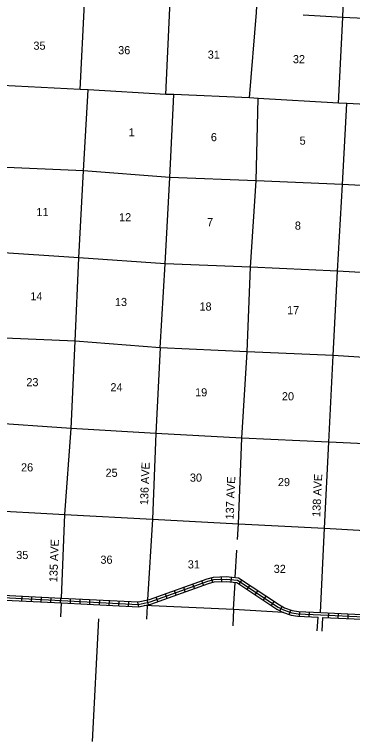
# Model space of a CAD drawing. Extents: x 198971 to 695490, y 15644499 to 16691402.
# Drawn here: x 513035 to 533797, y 16352208 to 16396845 of the extents above; entities that cross this region are included whole.
import ezdxf

# ---------------------------------------------------------------- set-up
doc = ezdxf.new("R2010")
doc.units = 0
for name, color, linetype in [('L13', 7, 'Continuous'), ('L14', 7, 'Continuous'), ('L30', 7, 'Continuous'), ('L53', 7, 'Continuous'), ('L8', 7, 'Continuous')]:
    doc.layers.add(name, color=color, linetype=linetype)

msp = doc.modelspace()

# ---------------------------------------------------------------- linework, layer by layer
at = {"layer": 'L13'}
for p, q in [((526599, 16362273), (526694, 16363956)), ((526487, 16360304), (526582, 16361973))]:
    msp.add_line(p, q, dxfattribs=at)
for points in [[(517072, 16392240), (517324, 16397526), (517625, 16402800), (517886, 16408102), (518136, 16413362), (518439, 16418670), (518715, 16423955), (518993, 16429272), (519291, 16434488), (519571, 16439680), (519864, 16444947), (520122, 16450215), (520410, 16455541)], [(527475, 16391724), (527909, 16396975), (528160, 16402252), (528431, 16407587), (528602, 16412784), (528915, 16418109), (529215, 16423375), (529458, 16428661), (529674, 16433906), (530090, 16439141), (530334, 16444444), (530619, 16449719), (530870, 16455005)], [(522326, 16391941), (522578, 16397227), (522889, 16402543), (523142, 16407845), (523424, 16413087), (523743, 16418369), (523968, 16423648), (524229, 16428950), (524587, 16434179), (524875, 16439379), (524934, 16440743)], [(532929, 16391398), (533196, 16396666), (533388, 16401914)], [(546525, 16396007), (543699, 16396145), (538452, 16396409), (533196, 16396666), (530761, 16396808)], [(546373, 16390744), (544011, 16390871), (543425, 16390894), (538747, 16391145), (538160, 16391143), (533457, 16391387), (532929, 16391398), (528011, 16391695), (527475, 16391724), (522829, 16391931), (522326, 16391941), (517559, 16392231), (517072, 16392240), (512270, 16392497)], [(516761, 16376780), (516985, 16381907), (517273, 16387241), (517559, 16392231)], [(521988, 16376384), (522285, 16381530), (522571, 16386831), (522829, 16391931)], [(527333, 16376143), (527528, 16381342), (527880, 16386630), (528011, 16391695)], [(532618, 16375904), (532877, 16381097), (533181, 16386413), (533457, 16391387)], [(547009, 16385667), (543708, 16385865), (538477, 16386121), (533181, 16386413), (527880, 16386630), (522571, 16386831), (517273, 16387241), (512041, 16387479), (506695, 16387774), (501391, 16388076), (496372, 16388345)], [(543087, 16380563), (538189, 16380787), (532877, 16381097), (527528, 16381342), (522285, 16381530), (516985, 16381907), (511717, 16382248), (506450, 16382455), (501155, 16382764), (495834, 16383058), (490475, 16383286), (485248, 16383600), (479959, 16383884), (474707, 16384216), (469373, 16384577), (464073, 16384794)], [(543082, 16375232), (532618, 16375904), (527333, 16376143), (521988, 16376384), (516761, 16376780), (511449, 16377011), (506073, 16377279), (500864, 16377548), (495565, 16377863), (490174, 16378165), (489995, 16378174)], [(515925, 16361014), (516118, 16366154), (516518, 16371434), (516761, 16376780)], [(521988, 16376384), (521716, 16371124), (521502, 16365852), (521206, 16360903)], [(526731, 16364601), (526785, 16365572), (526991, 16370835), (527333, 16376143)], [(531827, 16360126), (532087, 16365307), (532335, 16370585), (532618, 16375904)], [(540035, 16370172), (537645, 16370337), (532335, 16370585), (526991, 16370835), (521716, 16371124), (516518, 16371434), (511188, 16371801), (505852, 16372050), (500608, 16372270), (490088, 16372877)], [(494633, 16367309), (495101, 16367279), (500344, 16367026), (505594, 16366730), (510927, 16366439), (516118, 16366154), (521502, 16365852), (526785, 16365572), (532087, 16365307), (537377, 16365001), (537653, 16364986)], [(529565, 16360121), (526487, 16360304), (521008, 16360552)]]:
    msp.add_lwpolyline(points, dxfattribs=at)
at = {"layer": 'L53'}
for p, q in [((515909, 16360714), (515862, 16359866)), ((521185, 16360544), (521137, 16359718)), ((526487, 16360304), (526438, 16359305)), ((531632, 16358997), (531680, 16359833)), ((531931, 16358979), (531979, 16359819))]:
    msp.add_line(p, q, dxfattribs=at)
msp.add_lwpolyline([(518191, 16359746), (517804, 16352208)], dxfattribs=at)
at = {"layer": 'L8'}
for p, q in [((525767, 16362018), (525756, 16362316)), ((524089, 16361598), (523989, 16361879)), ((524651, 16361799), (524551, 16362079)), ((525208, 16361976), (525130, 16362264)), ((526341, 16361998), (526371, 16362295)), ((526833, 16361867), (526998, 16362116)), ((522966, 16361196), (522865, 16361477)), ((523527, 16361397), (523427, 16361678)), ((527331, 16361538), (527496, 16361787)), ((527828, 16361209), (527993, 16361457)), ((513485, 16360835), (513500, 16361133)), ((514081, 16360806), (514095, 16361103)), ((514677, 16360776), (514691, 16361074)), ((515272, 16360747), (515287, 16361044)), ((515868, 16360717), (515883, 16361015)), ((516464, 16360687), (516479, 16360985)), ((521842, 16360795), (521742, 16361076)), ((522404, 16360996), (522303, 16361277)), ((528326, 16360879), (528491, 16361128)), ((517060, 16360656), (517075, 16360954)), ((517656, 16360626), (517671, 16360924)), ((518251, 16360595), (518267, 16360893)), ((518847, 16360565), (518862, 16360863)), ((519443, 16360535), (519458, 16360832)), ((520039, 16360504), (520054, 16360802)), ((520674, 16360478), (520610, 16360770)), ((521257, 16360607), (521192, 16360899)), ((528823, 16360550), (528988, 16360799)), ((529342, 16360230), (529484, 16360492)), ((529913, 16359996), (530015, 16360276)), ((530543, 16359892), (530558, 16360190)), ((531139, 16359862), (531154, 16360160)), ((532331, 16359804), (532345, 16360102)), ((531979, 16359819), (534363, 16359712)), ((532927, 16359777), (532941, 16360075)), ((533523, 16359751), (533537, 16360049))]:
    msp.add_line(p, q, dxfattribs=at)
for points in [[(494795, 16362731), (494935, 16362724), (495187, 16362788), (495600, 16362803), (495718, 16362755), (496020, 16362543), (496803, 16361860), (497125, 16361697), (500115, 16361532), (507442, 16361138), (510692, 16360972), (515911, 16360714), (520650, 16360472), (521414, 16360642), (524959, 16361908), (525302, 16362000), (526036, 16362027), (526688, 16361963), (529153, 16360331), (529494, 16360147), (530028, 16359953), (530449, 16359896), (531680, 16359833)], [(494813, 16363030), (494905, 16363026), (495144, 16363086), (495653, 16363106), (495862, 16363020), (496205, 16362780), (496972, 16362111), (497204, 16361993), (500132, 16361831), (507458, 16361437), (510707, 16361272), (515926, 16361014), (520625, 16360774), (521331, 16360930), (524870, 16362194), (525256, 16362299), (526046, 16362328), (526791, 16362254), (529307, 16360589), (529617, 16360422), (530100, 16360246), (530476, 16360195), (531845, 16360125), (534360, 16360013)], [(510700, 16361122), (515919, 16360864), (520637, 16360623), (521373, 16360786), (524915, 16362051), (525279, 16362149), (526041, 16362177), (526740, 16362108), (529230, 16360460), (529555, 16360284), (530064, 16360100), (530462, 16360046), (531838, 16359976), (534515, 16359856)]]:
    msp.add_lwpolyline(points, dxfattribs=at)

# ---------------------------------------------------------------- texts
at = {"layer": 'L14'}
for s, p in [('35', (514194, 16394684)), ('36', (519401, 16394407)), ('31', (524905, 16394135)), ('32', (530137, 16393855)), ('1', (520047, 16389366)), ('6', (525096, 16389067)), ('5', (530551, 16388853)), ('11', (514380, 16384470)), ('12', (519458, 16384148)), ('7', (524865, 16383847)), ('8', (530257, 16383635)), ('14', (514008, 16379297)), ('13', (519203, 16378944)), ('18', (524398, 16378666)), ('17', (529782, 16378445)), ('23', (513761, 16374021)), ('24', (518926, 16373708)), ('19', (524130, 16373398)), ('20', (529462, 16373155)), ('26', (513435, 16368790)), ('25', (518626, 16368458)), ('30', (523810, 16368160)), ('29', (529217, 16367887)), ('35', (513140, 16363408)), ('36', (518311, 16363120)), ('31', (523679, 16362833)), ('32', (528958, 16362556))]:
    msp.add_text(s, height=500, rotation=0.0001, dxfattribs=at).set_placement(p)
at = {"layer": 'L30'}
for s, rotation, p in [('136 AVE', 87.6735, (521236, 16366709)), ('138 AVE', 87.3091, (531818, 16365986)), ('137 AVE', 87.7655, (526495, 16365829)), ('135 AVE', 87.8506, (515661, 16361978))]:
    msp.add_text(s, height=500, rotation=rotation, dxfattribs=at).set_placement(p)

doc.saveas('drawing.dxf')
